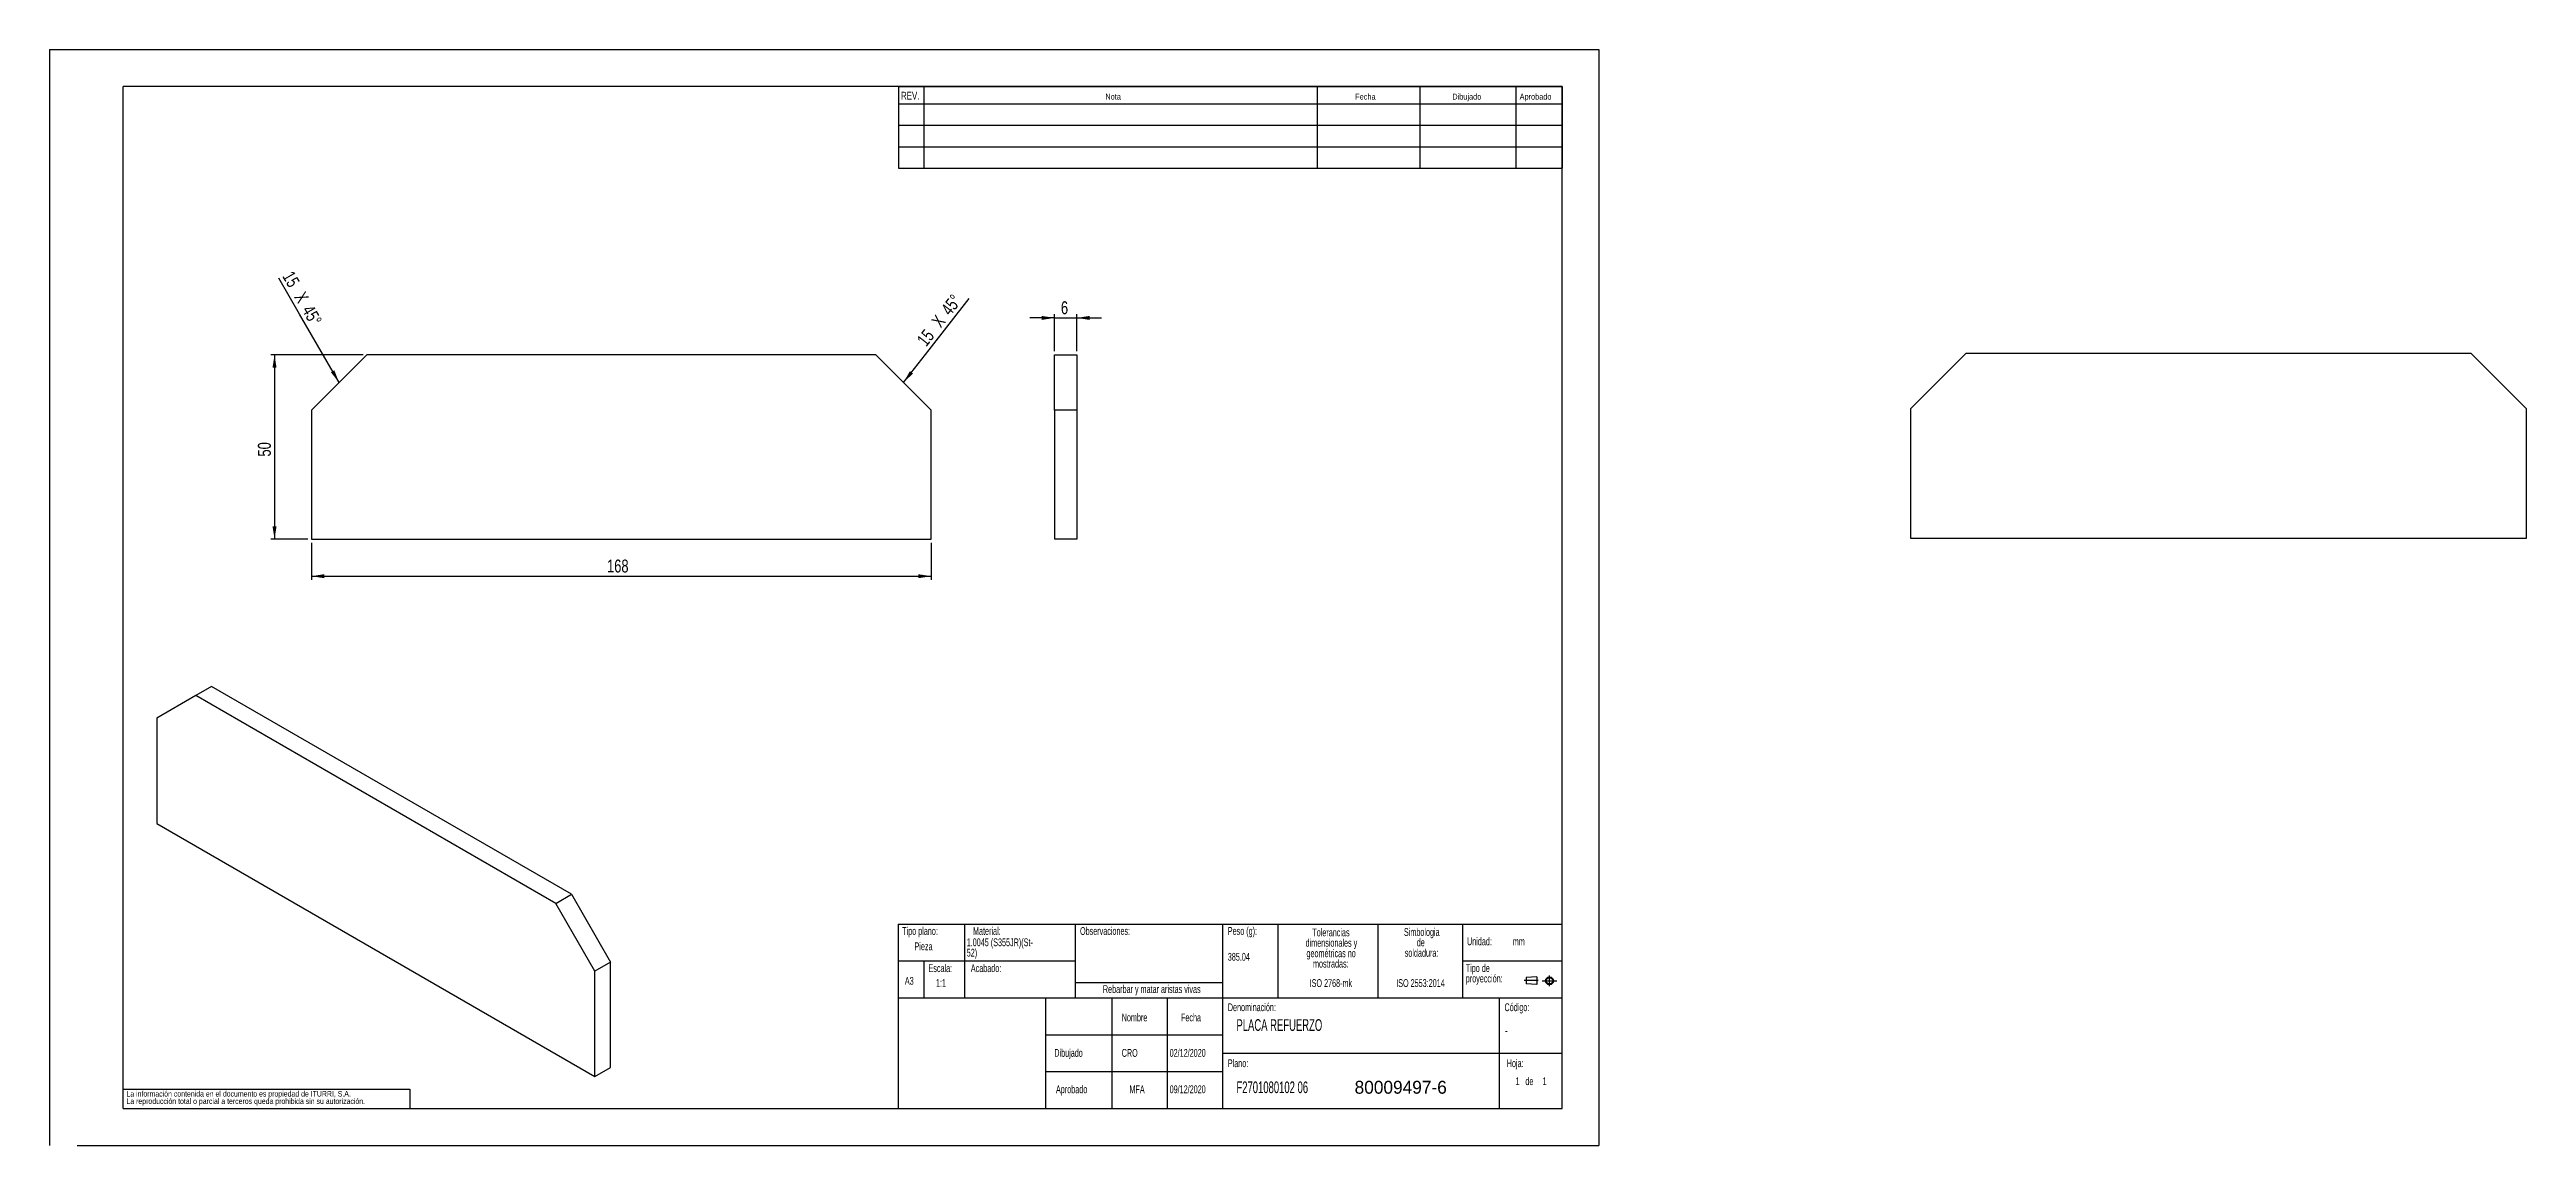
# Model space of a CAD drawing. Extents: x 0 to 2826, y 0 to 813.
# Drawn here: x 0 to 671, y 0 to 297 of the extents above.
import ezdxf

# ---------------------------------------------------------------- set-up
doc = ezdxf.new("R2010")
doc.units = 0
doc.linetypes.add('SLD-CENTRADA-TRAZOS-LARGOS', pattern=[19.05, 15.24, -1.27, 1.27, -1.27])
doc.linetypes.add('SLD-CONTINUA', pattern=[0])
doc.layers.get('0').update_dxf_attribs({"linetype": 'CONTINUOUS'})
doc.layers.add('FORMATO', color=7, linetype='SLD-CONTINUA')
doc.layers.add('SLD-0', color=179, linetype='SLD-CONTINUA')
doc.styles.add('SLDTEXTSTYLE0', font='TXT', dxfattribs={"width": 0.605})
doc.styles.add('SLDTEXTSTYLE1', font='TXT', dxfattribs={"width": 0.75})
doc.dimstyles.new('SLDDIMSTYLE0', dxfattribs={"dimtxt": 3.5, "dimasz": 3.5, "dimexe": 0, "dimexo": 0.0625, "dimgap": 0.875, "dimtad": 1, "dimdec": 1, "dimrnd": 1e-09, "dimzin": 12, "dimdsep": 46, "dimtxsty": 'SLDTEXTSTYLE1', "dimsah": 1, "dimcen": 0.09, "dimadec": 0, "dimazin": 0, "dimtfac": 1, "dimtdec": 1, "dimtofl": 0, "dimtmove": 0, "dimatfit": 3, "dimfxl": 0, "dimtolj": 1, "dimtzin": 12, "dimarcsym": 0})
doc.dimstyles.new('SLDDIMSTYLE1', dxfattribs={"dimtxt": 3.5, "dimasz": 3.5, "dimexe": 0, "dimexo": 0.0625, "dimgap": 0.875, "dimtad": 1, "dimdec": 1, "dimrnd": 1e-09, "dimzin": 12, "dimdsep": 46, "dimtxsty": 'SLDTEXTSTYLE1', "dimsah": 1, "dimcen": 0.09, "dimadec": 0, "dimazin": 0, "dimtfac": 1, "dimtdec": 1, "dimtmove": 0, "dimatfit": 0, "dimfxl": 0, "dimtolj": 1, "dimtzin": 12, "dimarcsym": 0})

# ---------------------------------------------------------------- blocks, each defined once
blk = doc.blocks.new('BLOQUE3')
at = {"color": 7, "linetype": 'SLD-CENTRADA-TRAZOS-LARGOS'}
for p, q in [((397.92, 130.06), (394.8, 130.06)), ((398.88, 130.02), (402.16, 130.02)), ((400.52, 128.85), (400.52, 131.19))]:
    blk.add_line(p, q, dxfattribs=at)
at = {"color": 7, "linetype": 'SLD-CONTINUA'}
for p, q in [((397.68, 130.95), (395.23, 130.77)), ((395.23, 130.77), (395.23, 129.34)), ((397.68, 129.16), (395.23, 129.34)), ((397.68, 130.95), (397.68, 129.16))]:
    blk.add_line(p, q, dxfattribs=at)
for radius in [0.892, 0.713]:
    blk.add_circle((400.52, 130.02), radius, dxfattribs=at)
blk = doc.blocks.new('SW_NOTE_0')
at = {"layer": 'SLD-0', "color": 0, "attachment_point": 2, "style": 'SLDTEXTSTYLE0'}
for s, insert, char_height in [('dimensionales y', (7.54, -0.09), 2.1167), ('Tolerancias', (7.41, 2.73), 2.1167), ('geométricas no', (7.46, -2.92), 2.1167), ('mostradas:', (7.38, -5.74), 2.117)]:
    blk.add_mtext(s, dxfattribs=dict(at, insert=insert, char_height=char_height))
blk = doc.blocks.new('SW_NOTE_0_1')
at = {"layer": 'SLD-0', "color": 0, "attachment_point": 1, "style": 'SLDTEXTSTYLE0'}
for s, insert, char_height in [('Tipo de', (0, 2.73), 2.117), ('proyección:', (0, -0.09), 2.1167)]:
    blk.add_mtext(s, dxfattribs=dict(at, insert=insert, char_height=char_height))
blk = doc.blocks.new('SW_NOTE_0_2')
at = {"layer": 'SLD-0', "color": 0, "char_height": 2.117, "attachment_point": 2, "style": 'SLDTEXTSTYLE0'}
for s, insert in [('Simbologia', (7.11, 2.73)), ('de', (6.84, -0.09)), ('soldadura:', (7.06, -2.92))]:
    blk.add_mtext(s, dxfattribs=dict(at, insert=insert))
blk = doc.blocks.new('SW_NOTE_0_3')
at = {"layer": 'SLD-0', "color": 0, "attachment_point": 1, "style": 'SLDTEXTSTYLE0'}
for s, insert, char_height in [('52)', (0, -0.09), 2.117), ('1.0045 (S355JR)(St-', (0, 2.73), 2.1167)]:
    blk.add_mtext(s, dxfattribs=dict(at, insert=insert, char_height=char_height))
blk = doc.blocks.new('SW_NOTE_0_4')
at = {"layer": 'SLD-0', "color": 0, "char_height": 1.5, "attachment_point": 1, "style": 'SLDTEXTSTYLE1'}
for s, insert in [('La información contenida en el documento es propiedad de ITURRI, S.A.', (0, 1.93)), ('La reproducción total o parcial a terceros queda prohibida sin su autorización.', (0, -0.07))]:
    blk.add_mtext(s, dxfattribs=dict(at, insert=insert))
blk = doc.blocks.new('SW_NOTE_0_5')
at = {"layer": 'SLD-0', "color": 0, "attachment_point": 2, "style": 'SLDTEXTSTYLE0'}
for s, insert, char_height in [('dimensionales y', (7.54, -0.09), 2.1167), ('Tolerancias', (7.41, 2.73), 2.1167), ('geométricas no', (7.46, -2.92), 2.1167), ('mostradas:', (7.38, -5.74), 2.117)]:
    blk.add_mtext(s, dxfattribs=dict(at, insert=insert, char_height=char_height))
blk = doc.blocks.new('SW_NOTE_0_6')
at = {"layer": 'SLD-0', "color": 0, "attachment_point": 1, "style": 'SLDTEXTSTYLE0'}
for s, insert, char_height in [('Tipo de', (0, 2.73), 2.117), ('proyección:', (0, -0.09), 2.1167)]:
    blk.add_mtext(s, dxfattribs=dict(at, insert=insert, char_height=char_height))
blk = doc.blocks.new('SW_NOTE_0_7')
at = {"layer": 'SLD-0', "color": 0, "char_height": 2.117, "attachment_point": 2, "style": 'SLDTEXTSTYLE0'}
for s, insert in [('Simbologia', (7.11, 2.73)), ('de', (6.84, -0.09)), ('soldadura:', (7.06, -2.92))]:
    blk.add_mtext(s, dxfattribs=dict(at, insert=insert))
blk = doc.blocks.new('SW_NOTE_0_8')
at = {"layer": 'SLD-0', "color": 0, "attachment_point": 1, "style": 'SLDTEXTSTYLE0'}
for s, insert, char_height in [('52)', (0, -0.09), 2.117), ('1.0045 (S355JR)(St-', (0, 2.73), 2.1167)]:
    blk.add_mtext(s, dxfattribs=dict(at, insert=insert, char_height=char_height))
blk = doc.blocks.new('SW_NOTE_0_9')
at = {"layer": 'SLD-0', "color": 0, "char_height": 1.5, "attachment_point": 1, "style": 'SLDTEXTSTYLE1'}
for s, insert in [('La información contenida en el documento es propiedad de ITURRI, S.A.', (0, 1.93)), ('La reproducción total o parcial a terceros queda prohibida sin su autorización.', (0, -0.07))]:
    blk.add_mtext(s, dxfattribs=dict(at, insert=insert))
blk = doc.blocks.new('_D')
at = {"layer": 'FORMATO', "color": 7}
for p, q in [((70.99, 163.27), (70.99, 153.27)), ((238.99, 163.27), (238.99, 153.27)), ((70.99, 154.27), (238.99, 154.27))]:
    blk.add_line(p, q, dxfattribs=at)
for points in [[(70.99, 154.27), (74.49, 153.73), (74.49, 154.81)], [(238.99, 154.27), (235.49, 154.81), (235.49, 153.73)]]:
    blk.add_solid(points, dxfattribs=at)
at = {"layer": 'FORMATO', "color": 7, "insert": (151.11, 158.78), "char_height": 3.5, "attachment_point": 1, "style": 'SLDTEXTSTYLE1'}
blk.add_mtext('168', dxfattribs=at)
blk = doc.blocks.new('_D_1')
at = {"layer": 'FORMATO', "color": 7}
for p, q in [((84.99, 214.27), (59.99, 214.27)), ((60.99, 214.27), (60.99, 164.27)), ((69.99, 164.27), (59.99, 164.27))]:
    blk.add_line(p, q, dxfattribs=at)
for points in [[(60.99, 214.27), (60.45, 210.77), (61.53, 210.77)], [(60.99, 164.27), (61.53, 167.77), (60.45, 167.77)]]:
    blk.add_solid(points, dxfattribs=at)
at = {"layer": 'FORMATO', "color": 7, "insert": (56.48, 186.69), "char_height": 3.5, "attachment_point": 1, "rotation": 90, "style": 'SLDTEXTSTYLE1'}
blk.add_mtext('50', dxfattribs=at)
blk = doc.blocks.new('SW_CHAMFER_DIMENSION_0')
at = {"layer": 'FORMATO', "color": 0}
for p, q in [((5.65, -9.78), (0, 0)), ((16.37, -28.31), (5.65, -9.78))]:
    blk.add_line(p, q, dxfattribs=at)
blk.add_solid([(16.37, -28.31), (15.08, -25.01), (14.15, -25.55)], dxfattribs=at)
at = {"layer": 'FORMATO', "color": 0, "char_height": 3.5, "attachment_point": 1, "rotation": 300, "style": 'SLDTEXTSTYLE1'}
for s, insert in [('15', (3.91, 2.26)), ('X', (7.15, -3.36)), ('45°', (9.21, -6.93))]:
    blk.add_mtext(s, dxfattribs=dict(at, insert=insert))
blk = doc.blocks.new('SW_CHAMFER_DIMENSION_1')
at = {"layer": 'FORMATO', "color": 0}
for p, q in [((0, 0), (10.84, 13.92)), ((-6.95, -8.88), (0, 0))]:
    blk.add_line(p, q, dxfattribs=at)
blk.add_solid([(-6.95, -8.88), (-4.37, -6.45), (-5.21, -5.79)], dxfattribs=at)
at = {"layer": 'FORMATO', "color": 0, "char_height": 3.5, "attachment_point": 1, "rotation": 52.0883, "style": 'SLDTEXTSTYLE1'}
for s, insert in [('45°', (2.95, 11.14)), ('X', (0.42, 7.89)), ('15', (-3.56, 2.77))]:
    blk.add_mtext(s, dxfattribs=dict(at, insert=insert))
blk = doc.blocks.new('_D_2')
at = {"layer": 'FORMATO', "color": 7}
for p, q in [((272.45, 224.27), (265.72, 224.27)), ((272.45, 215.27), (272.45, 225.27)), ((272.45, 224.27), (278.45, 224.27)), ((278.45, 215.27), (278.45, 225.27)), ((278.45, 224.27), (285.18, 224.27))]:
    blk.add_line(p, q, dxfattribs=at)
for points in [[(272.45, 224.27), (268.95, 224.81), (268.95, 223.73)], [(278.45, 224.27), (281.95, 223.73), (281.95, 224.81)]]:
    blk.add_solid(points, dxfattribs=at)
at = {"layer": 'FORMATO', "color": 7, "insert": (274.16, 228.78), "char_height": 3.5, "attachment_point": 1, "style": 'SLDTEXTSTYLE1'}
blk.add_mtext('6', dxfattribs=at)

msp = doc.modelspace()

# ---------------------------------------------------------------- linework, layer by layer
at = {"color": 7, "linetype": 'SLD-CONTINUA'}
for p, q in [((0, 297), (420, 297)), ((0, 297), (0, 0)), ((420, 297), (420, 0)), ((410, 287), (20, 287)), ((20, 10), (20, 287)), ((410, 10), (410, 287)), ((85.99, 214.27), (70.99, 199.27)), ((223.99, 214.27), (85.99, 214.27)), ((238.99, 199.27), (223.99, 214.27)), ((272.45, 214.27), (278.45, 214.27)), ((272.45, 199.27), (272.45, 214.27)), ((278.45, 214.27), (278.45, 199.27)), ((519.44, 214.61), (504.44, 199.61)), ((656.44, 214.61), (519.44, 214.61)), ((671.44, 199.61), (656.44, 214.61)), ((70.99, 199.27), (70.99, 164.27)), ((238.99, 164.27), (238.99, 199.27)), ((272.45, 199.27), (272.45, 164.27)), ((278.45, 199.27), (272.45, 199.27)), ((278.45, 199.27), (278.45, 164.27)), ((504.44, 199.61), (504.44, 164.61)), ((671.44, 164.61), (671.44, 199.61)), ((70.99, 164.27), (238.99, 164.27)), ((278.45, 164.27), (272.45, 164.27)), ((504.44, 164.61), (671.44, 164.61)), ((39.65, 121.94), (29.04, 115.81)), ((43.89, 124.39), (39.65, 121.94)), ((137.23, 65.61), (39.65, 121.94)), ((141.47, 68.06), (43.89, 124.39)), ((29.04, 115.81), (29.04, 87.23)), ((29.04, 87.23), (147.84, 18.66)), ((137.23, 65.61), (141.47, 68.06)), ((141.47, 68.06), (152.08, 49.68)), ((147.84, 47.24), (137.23, 65.61)), ((230, 60), (410, 60)), ((230, 60), (230, 10)), ((152.08, 49.68), (147.84, 47.24)), ((147.84, 18.66), (147.84, 47.24)), ((152.08, 21.11), (152.08, 49.68)), ((147.84, 18.66), (152.08, 21.11)), ((20, 10), (410, 10)), ((7.53, 0), (420, 0))]:
    msp.add_line(p, q, dxfattribs=at)
at = {"layer": 'FORMATO'}
for p, q in [((230.09, 287), (410, 287)), ((230.09, 287), (230.09, 264.87)), ((230.09, 282.27), (410, 282.27)), ((237.03, 287), (237.03, 264.87)), ((343.66, 287), (343.66, 264.87)), ((371.46, 287), (371.46, 264.87)), ((397.51, 287), (397.51, 264.87)), ((410, 287), (410, 264.87)), ((230.09, 276.47), (410, 276.47)), ((230.09, 270.67), (410, 270.67)), ((230.09, 264.87), (410, 264.87))]:
    msp.add_line(p, q, dxfattribs=at)
at = {"layer": 'SLD-0'}
for p, q in [((248, 60), (248, 40)), ((278, 60), (278, 40)), ((318, 60), (318, 40)), ((333, 60), (333, 40)), ((360.08, 60), (360.08, 40)), ((383, 60), (383, 40)), ((230, 50), (248, 50)), ((237, 50), (237, 40)), ((248, 50), (278, 50)), ((383, 50), (410, 50)), ((278, 44.16), (318, 44.16)), ((230, 40), (410, 40)), ((270, 40), (270, 10)), ((288, 40), (288, 10)), ((303, 40), (303, 10)), ((318, 40), (318, 10)), ((393, 40), (393, 10)), ((270, 30), (318, 30)), ((318, 25), (393, 25)), ((393, 25), (410, 25)), ((20, 15.25), (97.63, 15.25)), ((97.63, 15.25), (97.63, 10)), ((270, 20), (318, 20))]:
    msp.add_line(p, q, dxfattribs=at)

# ---------------------------------------------------------------- block references
at = {"color": 7, "linetype": 'Continuous', "xscale": 1.2, "yscale": 1.2, "zscale": 1.2}
msp.add_blockref('BLOQUE3', (-74.01, -111.41), dxfattribs=at)
msp.add_blockref('BLOQUE3', (-74.01, -111.41), dxfattribs=at)
at = {"layer": 'FORMATO'}
for name, p in [('SW_CHAMFER_DIMENSION_0', (62.12, 235.08)), ('SW_CHAMFER_DIMENSION_1', (238.44, 215.65))]:
    msp.add_blockref(name, p, dxfattribs=at)
at = {"layer": 'SLD-0'}
for name, p in [('SW_NOTE_0_3', (248.63, 53.38)), ('SW_NOTE_0_8', (248.63, 53.38)), ('SW_NOTE_0', (339.95, 56.06)), ('SW_NOTE_0_5', (339.95, 56.06)), ('SW_NOTE_0_2', (364.87, 56.17)), ('SW_NOTE_0_7', (364.87, 56.17)), ('SW_NOTE_0_1', (383.91, 46.39)), ('SW_NOTE_0_6', (383.91, 46.39)), ('SW_NOTE_0_4', (20.84, 12.82)), ('SW_NOTE_0_9', (20.84, 12.82))]:
    msp.add_blockref(name, p, dxfattribs=at)

# ---------------------------------------------------------------- texts
at = {"insert": (353.78, 17.52), "char_height": 3.5, "width": 30.0125, "attachment_point": 1}
msp.add_mtext('80009497-6', dxfattribs=at)
at = {"layer": 'FORMATO', "attachment_point": 1, "style": 'SLDTEXTSTYLE1'}
for s, insert, char_height in [('REV.', (230.84, 285.55), 2.117), ('Nota', (286.22, 285.03), 1.587), ('Fecha', (353.93, 285.03), 1.587), ('Dibujado', (380.26, 285.03), 1.587), ('Aprobado', (398.51, 285.03), 1.587)]:
    msp.add_mtext(s, dxfattribs=dict(at, insert=insert, char_height=char_height))
at = {"layer": 'SLD-0', "style": 'SLDTEXTSTYLE0'}
for s, insert, char_height, attachment_point in [('Tipo plano:', (231.13, 59.18), 2.1167, 1), ('Tipo plano:', (231.13, 59.18), 2.1167, 1), ('Pieza', (234.47, 55.02), 2.117, 1), ('Pieza', (234.47, 55.02), 2.117, 1), ('Material:', (250.33, 59.18), 2.117, 1), ('Material:', (250.33, 59.18), 2.117, 1), ('Observaciones:', (279.34, 59.18), 2.1167, 1), ('Observaciones:', (279.34, 59.18), 2.1167, 1), ('Peso (g):', (319.4, 59.18), 2.117, 1), ('Peso (g):', (319.4, 59.18), 2.117, 1), ('Unidad:', (384.25, 56.37), 2.117, 1), ('Unidad:', (384.25, 56.37), 2.117, 1), ('mm', (396.66, 56.37), 2.117, 1), ('mm', (396.66, 56.37), 2.117, 1), ('Escala:', (238.26, 49.1), 2.117, 1), ('Escala:', (238.26, 49.1), 2.117, 1), ('Acabado:', (249.74, 49.1), 2.117, 1), ('Acabado:', (249.74, 49.1), 2.117, 1), ('385.04', (319.4, 52.18), 2.117, 1), ('385.04', (319.4, 52.18), 2.117, 1), ('A3', (231.86, 45.67), 2.117, 1), ('A3', (231.86, 45.67), 2.117, 1), ('1:1', (240.29, 45.13), 2.117, 1), ('1:1', (240.29, 45.13), 2.117, 1), ('Rebarbar y matar aristas vivas', (298.79, 43.42), 2.1167, 2), ('Rebarbar y matar aristas vivas', (298.79, 43.42), 2.1167, 2), ('ISO 2768-mk', (347.34, 45.06), 2.1167, 2), ('ISO 2768-mk', (347.34, 45.06), 2.1167, 2), ('ISO 2553:2014', (371.63, 45.06), 2.1167, 2), ('ISO 2553:2014', (371.63, 45.06), 2.1167, 2), ('Nombre', (290.64, 35.75), 2.117, 1), ('Nombre', (290.64, 35.75), 2.117, 1), ('Fecha', (306.71, 35.75), 2.117, 1), ('Fecha', (306.71, 35.75), 2.117, 1), ('Denominación:', (319.4, 38.51), 2.1167, 1), ('Denominación:', (319.4, 38.51), 2.1167, 1), ('PLACA REFUERZO', (321.74, 34.22), 3.175, 1), ('PLACA REFUERZO', (321.74, 34.22), 3.175, 1), ('Código:', (394.4, 38.51), 2.117, 1), ('Código:', (394.4, 38.51), 2.117, 1), ('-', (394.59, 32.19), 2.12, 1), ('-', (394.59, 32.19), 2.12, 1), ('Dibujado', (272.37, 26.14), 2.117, 1), ('Dibujado', (272.37, 26.14), 2.117, 1), ('CRO', (290.64, 26.14), 2.117, 1), ('02/12/2020', (303.63, 26.14), 2.117, 1), ('Plano:', (319.4, 23.34), 2.117, 1), ('Plano:', (319.4, 23.34), 2.117, 1), ('Hoja:', (395.01, 23.34), 2.117, 1), ('Hoja:', (395.01, 23.34), 2.117, 1), ('Aprobado', (272.82, 16.28), 2.117, 1), ('Aprobado', (272.82, 16.28), 2.117, 1), ('MFA', (292.74, 16.28), 2.117, 1), ('09/12/2020', (303.63, 16.28), 2.117, 1), ('F2701080102 06', (321.74, 17.35), 3.175, 1), ('F2701080102 06', (321.74, 17.35), 3.175, 1), ('1', (397.41, 18.47), 2.12, 1), ('1', (397.41, 18.47), 2.12, 1), ('1', (397.41, 18.47), 2.12, 1), ('1', (397.41, 18.47), 2.12, 1), ('de', (400.08, 18.47), 2.117, 1), ('de', (400.08, 18.47), 2.117, 1), ('de', (400.08, 18.47), 2.117, 1), ('de', (400.08, 18.47), 2.117, 1), ('1', (404.73, 18.47), 2.12, 1), ('1', (404.73, 18.47), 2.12, 1), ('1', (404.73, 18.47), 2.12, 1), ('1', (404.73, 18.47), 2.12, 1)]:
    msp.add_mtext(s, dxfattribs=dict(at, insert=insert, char_height=char_height, attachment_point=attachment_point))

# ---------------------------------------------------------------- dimensions: what is measured, and where the dimension line sits
at = {"layer": 'FORMATO', "color": 7}
for base, p1, p2, dimstyle, picture, middle in [((278.45, 224.27), (272.45, 214.27), (278.45, 214.27), 'SLDDIMSTYLE1', '_D_2', (275.45, 224.27)), ((238.99, 154.27), (70.99, 164.27), (238.99, 164.27), 'SLDDIMSTYLE0', '_D', (154.99, 154.27))]:
    dim = msp.add_linear_dim(base=base, p1=p1, p2=p2, dimstyle=dimstyle, dxfattribs=at)
    dim.commit()
    dim.dimension.update_dxf_attribs({"geometry": picture, "text_midpoint": middle, "dimtype": 160})
dim = msp.add_linear_dim(base=(60.99, 164.27), p1=(85.99, 214.27), p2=(70.99, 164.27), angle=90, dimstyle='SLDDIMSTYLE0', dxfattribs=at)
dim.commit()
dim.dimension.update_dxf_attribs({"geometry": '_D_1', "text_midpoint": (60.99, 189.27), "dimtype": 160})

doc.saveas('drawing.dxf')
